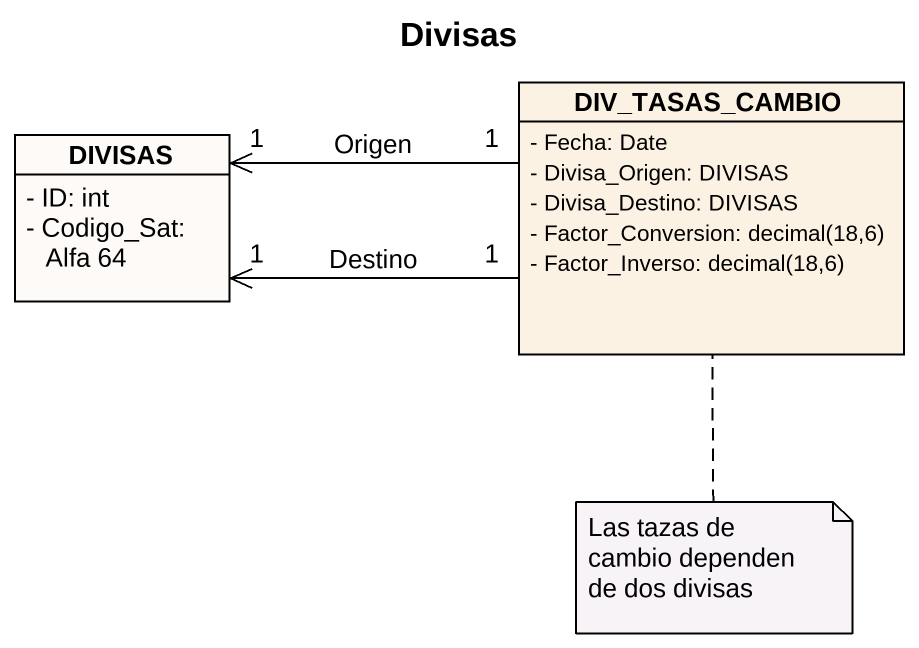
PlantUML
@startuml
title Divisas
hide circle
hide empty members
skinparam classAttributeIconSize 0
class DIV_TASAS_CAMBIO {
  - Fecha: Date
  - Divisa_Origen: DIVISAS
  - Divisa_Destino: DIVISAS
  {field} - Factor_Conversion: decimal(18,6)
  {field} - Factor_Inverso: decimal(18,6)
}
class DIVISAS #FDFAF7 {
  - ID: int
  - Codigo_Sat: Alfa 64
}
DIV_TASAS_CAMBIO "1" -left-> "1" DIVISAS : Origen
DIV_TASAS_CAMBIO "1" -left-> "1" DIVISAS : Destino
note bottom of DIV_TASAS_CAMBIO : Las tazas de cambio dependen de dos divisas
@enduml
